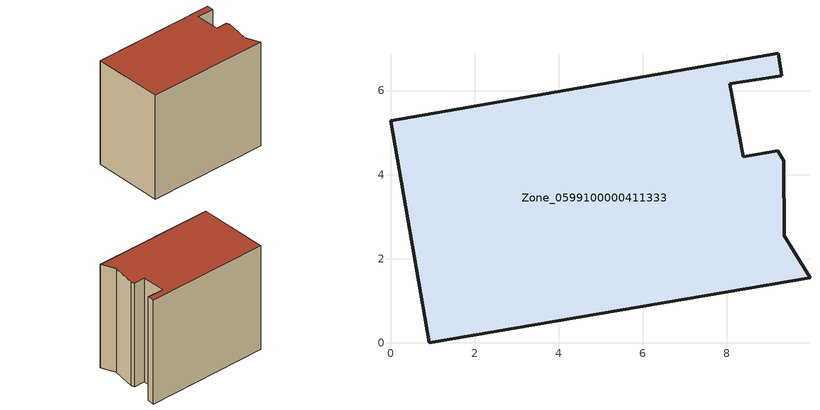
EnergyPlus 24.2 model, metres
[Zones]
Zone_0599100000411333
 floor ground (C_G): 9.21,4.57 9.36,4.33 9.37,2.54 9.98,1.55 0.92,0 0,5.28 9.22,6.89 9.31,6.36 8.07,6.16 8.39,4.43 z0
 wall outside (C_F): 0.92,0 9.98,1.55 9.37,2.54 9.36,4.33 9.21,4.57 8.39,4.43 8.07,6.16 9.31,6.36 9.22,6.89 0,5.28 0.92,0 z0:8.21
 roof outside (C_R): 9.36,4.33 9.21,4.57 8.39,4.43 8.07,6.16 9.31,6.36 9.22,6.89 0,5.28 0.92,0 9.98,1.55 9.37,2.54 z8.21
[BUILDING]
Pand.0599100000411333: North Axis=0; Terrain=City; Loads Convergence Tolerance Value=0.04; Temperature Convergence Tolerance Value=0.4; Solar Distribution=FullExterior; Maximum Number of Warmup Days=25; Minimum Number of Warmup Days=1
[Site:Location]
Rotterdam.The.Hague.AP_ZH_NLD Design_Conditions: Latitude=51.96; Longitude=4.45; Time Zone=1; Elevation=-4.5
[SITE:GROUNDTEMPERATURE:BUILDINGSURFACE]
18, 18, 18, 18, 18, 18, 18, 18, 18, 18, 18, 18
[MATERIAL] Thermal Absorptance=0.9; Solar Absorptance=0.7; Visible Absorptance=0.7
Name | Roughness | Thickness | Conductivity | Density | Specific Heat
G.TC.1992-2005 | MediumSmooth | 0.15 | 0.06 | 540 | 1210
F.TC.1992-2005 | Rough | 0.3 | 0.12 | 1920 | 840
R.TC.1992-2005 | MediumRough | 0.2 | 0.08 | 1500 | 1000
[CONSTRUCTION]
C_G: G.TC.1992-2005
C_F: F.TC.1992-2005
C_R: R.TC.1992-2005
[ZONE]
Zone_0599100000411333: Type=1; Multiplier=1; Ceiling Height=Autocalculate; Volume=Autocalculate; Floor Area=autocalculate; Part of Total Floor Area=Yes
[ZONEINFILTRATION:DESIGNFLOWRATE]
Infil_Zone_0599100000411333: Zone or ZoneList or Space or SpaceList=Zone_0599100000411333; Schedule=AlwaysOn; Design Flow Rate Calculation Method=Flow/Area; Flow Rate per Floor Area=0.0015; Constant Term Coefficient=1; Temperature Term Coefficient=0; Velocity Term Coefficient=0; Velocity Squared Term Coefficient=0
[HVACTEMPLATE:ZONE:IDEALLOADSAIRSYSTEM]
Zone_0599100000411333: Maximum Heating Supply Air Temperature=50; Minimum Cooling Supply Air Temperature=13; Maximum Heating Supply Air Humidity Ratio=0.0156; Minimum Cooling Supply Air Humidity Ratio=0.0077; Heating Limit=NoLimit; Cooling Limit=NoLimit; Dehumidification Control Type=ConstantSensibleHeatRatio; Cooling Sensible Heat Ratio=0.7; Dehumidification Setpoint=60; Humidification Control Type=None; Humidification Setpoint=30; Outdoor Air Method=None; Outdoor Air Flow Rate per Person=0.00944; Outdoor Air Flow Rate per Zone Floor Area=0; Outdoor Air Flow Rate per Zone=0; Demand Controlled Ventilation Type=None; Outdoor Air Economizer Type=NoEconomizer; Heat Recovery Type=None; Sensible Heat Recovery Effectiveness=0.7; Latent Heat Recovery Effectiveness=0.65
[ZONECONTROL:THERMOSTAT]
ThermostatControl_Zone_0599100000411333: Zone or ZoneList=Zone_0599100000411333; Control Type Schedule=DualSetpointControlType; Control 1=Thermostat_Zone_0599100000411333; Temperature Difference Between Cutout And Setpoint=0
[THERMOSTATSETPOINT:DUALSETPOINT]
Thermostat_Zone_0599100000411333: Heating Setpoint Temperature Schedule=HeatingSetpoint_Zone_0599100000411333; Cooling Setpoint Temperature Schedule=CoolingSetpoint_Zone_0599100000411333
[SCHEDULE:COMPACT]
HeatingSetpoint_Zone_0599100000411333: Through: 12/31, For: AllDays, Until: 24:00, 21
CoolingSetpoint_Zone_0599100000411333: Through: 12/31, For: AllDays, Until: 24:00, 24
DualSetpointControlType: Through: 12/31, For: AllDays, Until: 24:00, 4
AlwaysOn: Through: 12/31, For: AllDays, Until: 24:00, 1
